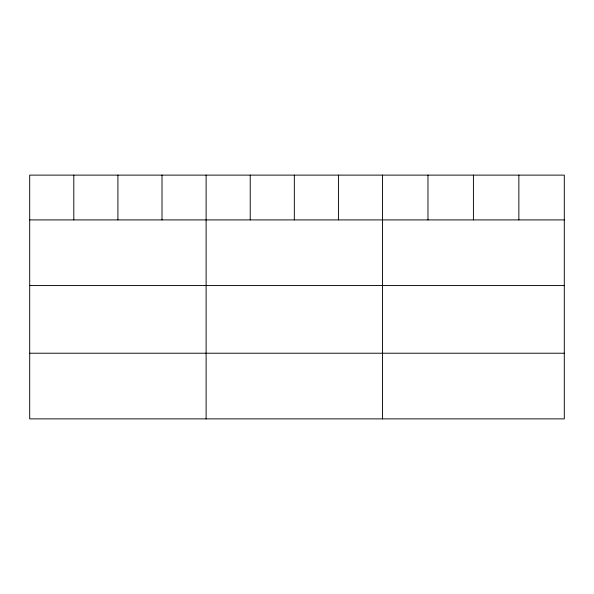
<?xml version="1.0" encoding="UTF-8"?>
<svg xmlns="http://www.w3.org/2000/svg" width="594" height="594" viewBox="0 0 594 594"><rect width="100%" height="100%" fill="white"/><g stroke="black" fill="none" stroke-linecap="round" stroke-linejoin="round"><path stroke-width="0.89" d="M564.3 219.906L564.3 418.881L29.7 418.881L29.7 175.119L564.3 175.119L564.3 219.906L29.7 219.906M29.7 285.566L564.3 285.566M29.7 353.222L564.3 353.222M518.859 175.119L518.859 219.906M473.418 175.119L473.418 219.906M427.977 175.119L427.977 219.906M382.536 175.119L382.536 418.881M338.432 175.119L338.432 219.906M294.327 175.119L294.327 219.906M250.223 175.119L250.223 219.906M206.118 175.119L206.118 418.881M162.013 175.119L162.013 219.906M117.909 175.119L117.909 219.906M73.805 175.119L73.805 219.906"/></g></svg>
